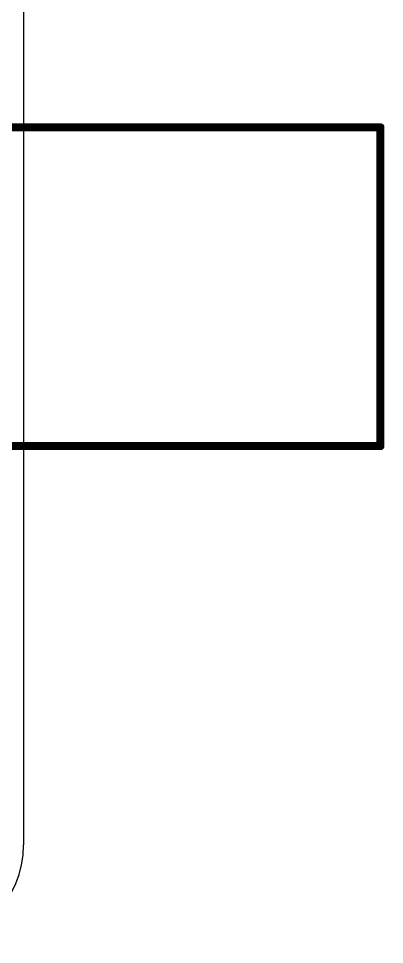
# Model space of a CAD drawing. Extents: x -0.3 to 61.8, y 0 to 38.4.
# Drawn here: x 52.58 to 61.76, y 0 to 23.24 of the extents above; entities that cross this region are included whole.
import ezdxf

# ---------------------------------------------------------------- set-up
doc = ezdxf.new("R2010")
doc.units = 0
doc.layers.add('20', color=7, linetype='CONTINUOUS')
doc.layers.add('51', color=53, linetype='CONTINUOUS')

msp = doc.modelspace()

# ---------------------------------------------------------------- linework, layer by layer
at = {"layer": '20'}
msp.add_line((52.705, 35.6), (52.705, 2.5), dxfattribs=at)
msp.add_arc((50.205, 2.5), 2.5, 270, 0, dxfattribs=at)
at = {"layer": '51', "const_width": 0.2032}
for points in [[(61.66, 20.51), (52.26, 20.51)], [(61.66, 12.51), (61.66, 20.51)], [(52.26, 12.51), (61.66, 12.51)]]:
    msp.add_lwpolyline(points, dxfattribs=at)
at = {"layer": '51', "const_width": 0.1016}
for points in [[(61.7108, 20.51, 1), (61.6092, 20.51)], [(61.66, 20.4592, 1), (61.66, 20.5608)], [(61.6092, 12.51, 1), (61.7108, 12.51)], [(61.66, 12.4592, 1), (61.66, 12.5608)]]:
    msp.add_lwpolyline(points, format="xyb", dxfattribs=at)

doc.saveas('drawing.dxf')
